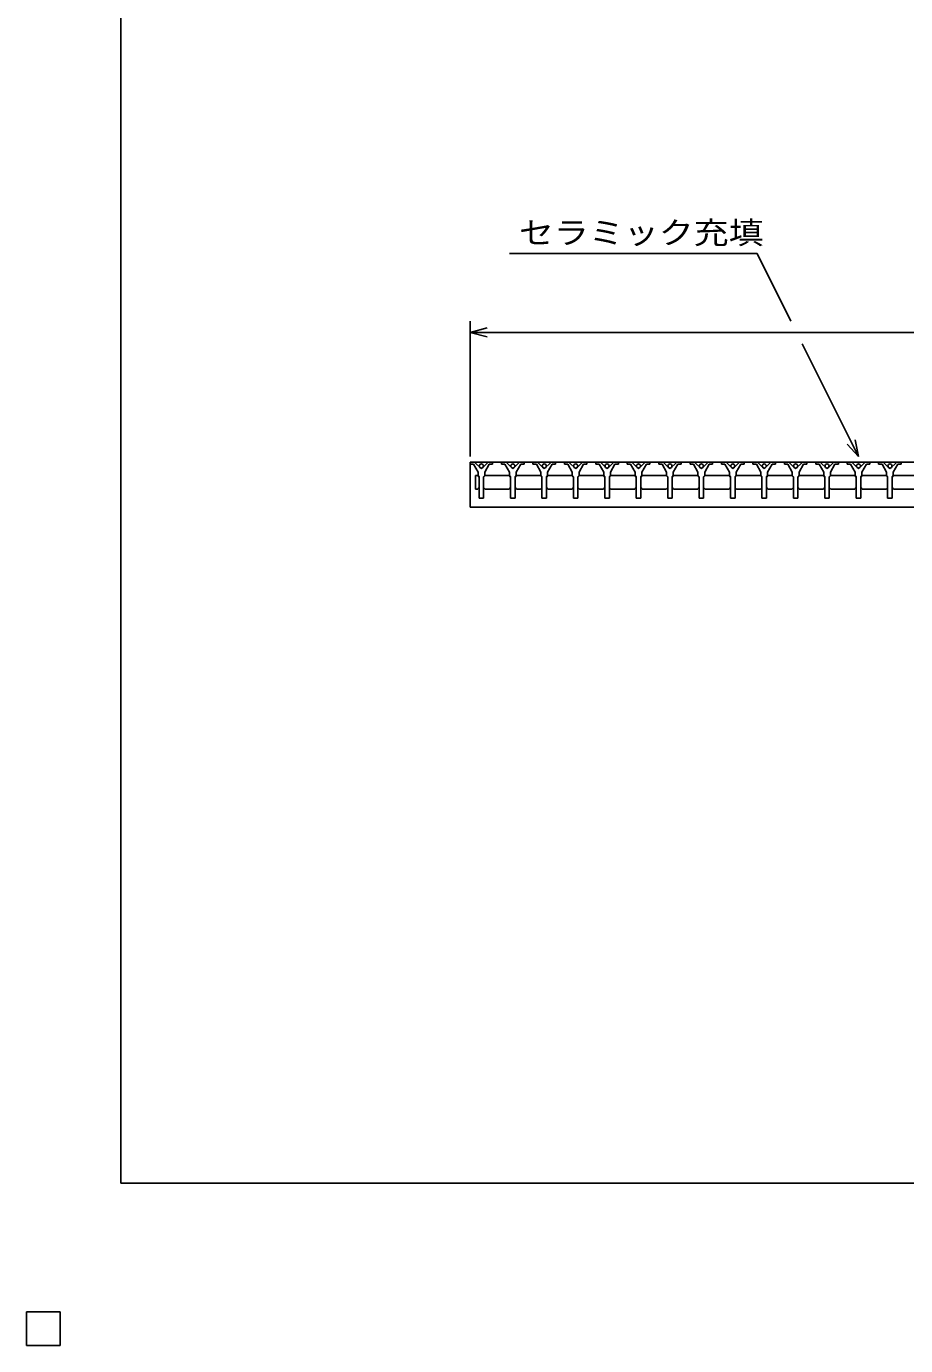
# Model space of a CAD drawing. Units: millimetres, scale not verified. Extents: x -1820 to 1724, y -1285 to 1059.
# Drawn here: x -1820 to -1039, y -1285 to -114 of the extents above; entities that cross this region are included whole.
import ezdxf
from ezdxf.enums import TextEntityAlignment as Align

# ---------------------------------------------------------------- set-up
doc = ezdxf.new("R2010")
doc.units = ezdxf.units.MM
doc.header["$LTSCALE"] = 10
for name, color, linetype, lineweight in [('0_2', 150, 'Continuous', 25), ('16', 3, 'Continuous', 25), ('22', 2, 'Continuous', 25)]:
    doc.layers.add(name, color=color, linetype=linetype, lineweight=lineweight)
doc.styles.add('ベクトル', font='')
doc.styles.get('ベクトル').set_extended_font_data('ベクトル')

msp = doc.modelspace()

# ---------------------------------------------------------------- linework, layer by layer
at = {"layer": '0_2'}
for p, q in [((-1736, -1141), (-1736, 1059)), ((1724, -1141), (-1736, -1141))]:
    msp.add_line(p, q, dxfattribs=at)
at = {"layer": '16'}
for p, q in [((-1426, -501), (-1426, -503)), ((-1422, -501), (-1426, -501)), ((-1426, -501), (-430, -501)), ((-1426, -501), (-1426, -541)), ((-1426, -503), (-1423, -503)), ((-1423, -503), (-1419, -510)), ((-1416, -507), (-1422, -501)), ((-1410, -501), (-1416, -507)), ((-1413, -510), (-1409, -503)), ((-1406, -501), (-1410, -501)), ((-1409, -503), (-1406, -503)), ((-1406, -503), (-1406, -501)), ((-1398.1, -501), (-1398.1, -503)), ((-1394.1, -501), (-1398.1, -501)), ((-1398.1, -503), (-1395.1, -503)), ((-1395.1, -503), (-1391.1, -510)), ((-1388.1, -507), (-1394.1, -501)), ((-1382.1, -501), (-1388.1, -507)), ((-1385.1, -510), (-1381.1, -503)), ((-1378.1, -501), (-1382.1, -501)), ((-1381.1, -503), (-1378.1, -503)), ((-1378.1, -503), (-1378.1, -501)), ((-1370.2, -501), (-1370.2, -503)), ((-1366.2, -501), (-1370.2, -501)), ((-1370.2, -503), (-1367.2, -503)), ((-1367.2, -503), (-1363.2, -510)), ((-1360.2, -507), (-1366.2, -501)), ((-1354.2, -501), (-1360.2, -507)), ((-1357.2, -510), (-1353.2, -503)), ((-1350.2, -501), (-1354.2, -501)), ((-1353.2, -503), (-1350.2, -503)), ((-1350.2, -503), (-1350.2, -501)), ((-1342.3, -501), (-1342.3, -503)), ((-1338.3, -501), (-1342.3, -501)), ((-1342.3, -503), (-1339.3, -503)), ((-1339.3, -503), (-1335.3, -510)), ((-1332.3, -507), (-1338.3, -501)), ((-1326.3, -501), (-1332.3, -507)), ((-1329.3, -510), (-1325.3, -503)), ((-1322.3, -501), (-1326.3, -501)), ((-1325.3, -503), (-1322.3, -503)), ((-1322.3, -503), (-1322.3, -501)), ((-1314.4, -501), (-1314.4, -503)), ((-1310.4, -501), (-1314.4, -501)), ((-1314.4, -503), (-1311.4, -503)), ((-1311.4, -503), (-1307.4, -510)), ((-1304.4, -507), (-1310.4, -501)), ((-1298.4, -501), (-1304.4, -507)), ((-1301.4, -510), (-1297.4, -503)), ((-1294.4, -501), (-1298.4, -501)), ((-1297.4, -503), (-1294.4, -503)), ((-1294.4, -503), (-1294.4, -501)), ((-1286.5, -501), (-1286.5, -503)), ((-1282.5, -501), (-1286.5, -501)), ((-1286.5, -503), (-1283.5, -503)), ((-1283.5, -503), (-1279.5, -510)), ((-1276.5, -507), (-1282.5, -501)), ((-1270.5, -501), (-1276.5, -507)), ((-1273.5, -510), (-1269.5, -503)), ((-1266.5, -501), (-1270.5, -501)), ((-1269.5, -503), (-1266.5, -503)), ((-1266.5, -503), (-1266.5, -501)), ((-1258.6, -501), (-1258.6, -503)), ((-1254.6, -501), (-1258.6, -501)), ((-1258.6, -503), (-1255.6, -503)), ((-1255.6, -503), (-1251.6, -510)), ((-1248.6, -507), (-1254.6, -501)), ((-1242.6, -501), (-1248.6, -507)), ((-1245.6, -510), (-1241.6, -503)), ((-1238.6, -501), (-1242.6, -501)), ((-1241.6, -503), (-1238.6, -503)), ((-1238.6, -503), (-1238.6, -501)), ((-1230.7, -501), (-1230.7, -503)), ((-1226.7, -501), (-1230.7, -501)), ((-1230.7, -503), (-1227.7, -503)), ((-1227.7, -503), (-1223.7, -510)), ((-1220.7, -507), (-1226.7, -501)), ((-1214.7, -501), (-1220.7, -507)), ((-1217.7, -510), (-1213.7, -503)), ((-1210.7, -501), (-1214.7, -501)), ((-1213.7, -503), (-1210.7, -503)), ((-1210.7, -503), (-1210.7, -501)), ((-1202.8, -501), (-1202.8, -503)), ((-1198.8, -501), (-1202.8, -501)), ((-1202.8, -503), (-1199.8, -503)), ((-1199.8, -503), (-1195.8, -510)), ((-1192.8, -507), (-1198.8, -501)), ((-1186.8, -501), (-1192.8, -507)), ((-1189.8, -510), (-1185.8, -503)), ((-1182.8, -501), (-1186.8, -501)), ((-1185.8, -503), (-1182.8, -503)), ((-1182.8, -503), (-1182.8, -501)), ((-1174.9, -501), (-1174.9, -503)), ((-1170.9, -501), (-1174.9, -501)), ((-1174.9, -503), (-1171.9, -503)), ((-1171.9, -503), (-1167.9, -510)), ((-1164.9, -507), (-1170.9, -501)), ((-1158.9, -501), (-1164.9, -507)), ((-1161.9, -510), (-1157.9, -503)), ((-1154.9, -501), (-1158.9, -501)), ((-1157.9, -503), (-1154.9, -503)), ((-1154.9, -503), (-1154.9, -501)), ((-1147, -501), (-1147, -503)), ((-1143, -501), (-1147, -501)), ((-1147, -503), (-1144, -503)), ((-1144, -503), (-1140, -510)), ((-1137, -507), (-1143, -501)), ((-1131, -501), (-1137, -507)), ((-1134, -510), (-1130, -503)), ((-1127, -501), (-1131, -501)), ((-1130, -503), (-1127, -503)), ((-1127, -503), (-1127, -501)), ((-1119.1, -501), (-1119.1, -503)), ((-1115.1, -501), (-1119.1, -501)), ((-1119.1, -503), (-1116.1, -503)), ((-1116.1, -503), (-1112.1, -510)), ((-1109.1, -507), (-1115.1, -501)), ((-1103.1, -501), (-1109.1, -507)), ((-1106.1, -510), (-1102.1, -503)), ((-1099.1, -501), (-1103.1, -501)), ((-1102.1, -503), (-1099.1, -503)), ((-1099.1, -503), (-1099.1, -501)), ((-1091.2, -501), (-1091.2, -503)), ((-1087.2, -501), (-1091.2, -501)), ((-1091.2, -503), (-1088.2, -503)), ((-1088.2, -503), (-1084.2, -510)), ((-1081.2, -507), (-1087.2, -501)), ((-1075.2, -501), (-1081.2, -507)), ((-1078.2, -510), (-1074.2, -503)), ((-1071.2, -501), (-1075.2, -501)), ((-1074.2, -503), (-1071.2, -503)), ((-1071.2, -503), (-1071.2, -501)), ((-1063.3, -501), (-1063.3, -503)), ((-1059.3, -501), (-1063.3, -501)), ((-1063.3, -503), (-1060.3, -503)), ((-1060.3, -503), (-1056.3, -510)), ((-1053.3, -507), (-1059.3, -501)), ((-1047.3, -501), (-1053.3, -507)), ((-1050.3, -510), (-1046.3, -503)), ((-1043.3, -501), (-1047.3, -501)), ((-1046.3, -503), (-1043.3, -503)), ((-1043.3, -503), (-1043.3, -501)), ((-1419.25, -513), (-1421.25, -513)), ((-1421.25, -513), (-1421.25, -525)), ((-1418.25, -514), (-1419.25, -513)), ((-1419, -510), (-1419, -513)), ((-1419, -513), (-1418, -514)), ((-1418, -514), (-1418, -533)), ((-1414, -514), (-1413, -513)), ((-1414, -533), (-1414, -514)), ((-1413.75, -514), (-1412.75, -513)), ((-1413, -513), (-1413, -510)), ((-1412.75, -513), (-1391.35, -513)), ((-1391.35, -513), (-1390.35, -514)), ((-1391.1, -510), (-1391.1, -513)), ((-1391.1, -513), (-1390.1, -514)), ((-1390.1, -514), (-1390.1, -533)), ((-1386.1, -514), (-1385.1, -513)), ((-1386.1, -533), (-1386.1, -514)), ((-1385.85, -514), (-1384.85, -513)), ((-1385.1, -513), (-1385.1, -510)), ((-1384.85, -513), (-1363.45, -513)), ((-1363.45, -513), (-1362.45, -514)), ((-1363.2, -510), (-1363.2, -513)), ((-1363.2, -513), (-1362.2, -514)), ((-1362.2, -514), (-1362.2, -533)), ((-1358.2, -514), (-1357.2, -513)), ((-1358.2, -533), (-1358.2, -514)), ((-1357.95, -514), (-1356.95, -513)), ((-1357.2, -513), (-1357.2, -510)), ((-1356.95, -513), (-1335.55, -513)), ((-1335.55, -513), (-1334.55, -514)), ((-1335.3, -510), (-1335.3, -513)), ((-1335.3, -513), (-1334.3, -514)), ((-1334.3, -514), (-1334.3, -533)), ((-1330.3, -514), (-1329.3, -513)), ((-1330.3, -533), (-1330.3, -514)), ((-1330.05, -514), (-1329.05, -513)), ((-1329.3, -513), (-1329.3, -510)), ((-1329.05, -513), (-1307.65, -513)), ((-1307.65, -513), (-1306.65, -514)), ((-1307.4, -510), (-1307.4, -513)), ((-1307.4, -513), (-1306.4, -514)), ((-1306.4, -514), (-1306.4, -533)), ((-1302.4, -514), (-1301.4, -513)), ((-1302.4, -533), (-1302.4, -514)), ((-1302.15, -514), (-1301.15, -513)), ((-1301.4, -513), (-1301.4, -510)), ((-1301.15, -513), (-1279.75, -513)), ((-1279.75, -513), (-1278.75, -514)), ((-1279.5, -510), (-1279.5, -513)), ((-1279.5, -513), (-1278.5, -514)), ((-1278.5, -514), (-1278.5, -533)), ((-1274.5, -514), (-1273.5, -513)), ((-1274.5, -533), (-1274.5, -514)), ((-1274.25, -514), (-1273.25, -513)), ((-1273.5, -513), (-1273.5, -510)), ((-1273.25, -513), (-1251.85, -513)), ((-1251.85, -513), (-1250.85, -514)), ((-1251.6, -510), (-1251.6, -513)), ((-1251.6, -513), (-1250.6, -514)), ((-1250.6, -514), (-1250.6, -533)), ((-1246.6, -514), (-1245.6, -513)), ((-1246.6, -533), (-1246.6, -514)), ((-1246.35, -514), (-1245.35, -513)), ((-1245.6, -513), (-1245.6, -510)), ((-1245.35, -513), (-1223.95, -513)), ((-1223.95, -513), (-1222.95, -514)), ((-1223.7, -510), (-1223.7, -513)), ((-1223.7, -513), (-1222.7, -514)), ((-1222.7, -514), (-1222.7, -533)), ((-1218.7, -514), (-1217.7, -513)), ((-1218.7, -533), (-1218.7, -514)), ((-1218.45, -514), (-1217.45, -513)), ((-1217.7, -513), (-1217.7, -510)), ((-1217.45, -513), (-1196.05, -513)), ((-1196.05, -513), (-1195.05, -514)), ((-1195.8, -510), (-1195.8, -513)), ((-1195.8, -513), (-1194.8, -514)), ((-1194.8, -514), (-1194.8, -533)), ((-1190.8, -514), (-1189.8, -513)), ((-1190.8, -533), (-1190.8, -514)), ((-1190.55, -514), (-1189.55, -513)), ((-1189.8, -513), (-1189.8, -510)), ((-1189.55, -513), (-1168.15, -513)), ((-1168.15, -513), (-1167.15, -514)), ((-1167.9, -510), (-1167.9, -513)), ((-1167.9, -513), (-1166.9, -514)), ((-1166.9, -514), (-1166.9, -533)), ((-1162.9, -514), (-1161.9, -513)), ((-1162.9, -533), (-1162.9, -514)), ((-1162.65, -514), (-1161.65, -513)), ((-1161.9, -513), (-1161.9, -510)), ((-1161.65, -513), (-1140.25, -513)), ((-1140.25, -513), (-1139.25, -514)), ((-1140, -510), (-1140, -513)), ((-1140, -513), (-1139, -514)), ((-1139, -514), (-1139, -533)), ((-1135, -514), (-1134, -513)), ((-1135, -533), (-1135, -514)), ((-1134.75, -514), (-1133.75, -513)), ((-1134, -513), (-1134, -510)), ((-1133.75, -513), (-1112.35, -513)), ((-1112.35, -513), (-1111.35, -514)), ((-1112.1, -510), (-1112.1, -513)), ((-1112.1, -513), (-1111.1, -514)), ((-1111.1, -514), (-1111.1, -533)), ((-1107.1, -514), (-1106.1, -513)), ((-1107.1, -533), (-1107.1, -514)), ((-1106.85, -514), (-1105.85, -513)), ((-1106.1, -513), (-1106.1, -510)), ((-1105.85, -513), (-1084.45, -513)), ((-1084.45, -513), (-1083.45, -514)), ((-1084.2, -510), (-1084.2, -513)), ((-1084.2, -513), (-1083.2, -514)), ((-1083.2, -514), (-1083.2, -533)), ((-1079.2, -514), (-1078.2, -513)), ((-1079.2, -533), (-1079.2, -514)), ((-1078.95, -514), (-1077.95, -513)), ((-1078.2, -513), (-1078.2, -510)), ((-1077.95, -513), (-1056.55, -513)), ((-1056.55, -513), (-1055.55, -514)), ((-1056.3, -510), (-1056.3, -513)), ((-1056.3, -513), (-1055.3, -514)), ((-1055.3, -514), (-1055.3, -533)), ((-1051.3, -514), (-1050.3, -513)), ((-1051.3, -533), (-1051.3, -514)), ((-1051.05, -514), (-1050.05, -513)), ((-1050.3, -513), (-1050.3, -510)), ((-1050.05, -513), (-1028.65, -513)), ((-1421.25, -525), (-1419.25, -525)), ((-1419.25, -525), (-1418.25, -524)), ((-1412.75, -525), (-1413.75, -524)), ((-1391.35, -525), (-1412.75, -525)), ((-1390.35, -524), (-1391.35, -525)), ((-1384.85, -525), (-1385.85, -524)), ((-1363.45, -525), (-1384.85, -525)), ((-1362.45, -524), (-1363.45, -525)), ((-1356.95, -525), (-1357.95, -524)), ((-1335.55, -525), (-1356.95, -525)), ((-1334.55, -524), (-1335.55, -525)), ((-1329.05, -525), (-1330.05, -524)), ((-1307.65, -525), (-1329.05, -525)), ((-1306.65, -524), (-1307.65, -525)), ((-1301.15, -525), (-1302.15, -524)), ((-1279.75, -525), (-1301.15, -525)), ((-1278.75, -524), (-1279.75, -525)), ((-1273.25, -525), (-1274.25, -524)), ((-1251.85, -525), (-1273.25, -525)), ((-1250.85, -524), (-1251.85, -525)), ((-1245.35, -525), (-1246.35, -524)), ((-1223.95, -525), (-1245.35, -525)), ((-1222.95, -524), (-1223.95, -525)), ((-1217.45, -525), (-1218.45, -524)), ((-1196.05, -525), (-1217.45, -525)), ((-1195.05, -524), (-1196.05, -525)), ((-1189.55, -525), (-1190.55, -524)), ((-1168.15, -525), (-1189.55, -525)), ((-1167.15, -524), (-1168.15, -525)), ((-1161.65, -525), (-1162.65, -524)), ((-1140.25, -525), (-1161.65, -525)), ((-1139.25, -524), (-1140.25, -525)), ((-1133.75, -525), (-1134.75, -524)), ((-1112.35, -525), (-1133.75, -525)), ((-1111.35, -524), (-1112.35, -525)), ((-1105.85, -525), (-1106.85, -524)), ((-1084.45, -525), (-1105.85, -525)), ((-1083.45, -524), (-1084.45, -525)), ((-1077.95, -525), (-1078.95, -524)), ((-1056.55, -525), (-1077.95, -525)), ((-1055.55, -524), (-1056.55, -525)), ((-1050.05, -525), (-1051.05, -524)), ((-1028.65, -525), (-1050.05, -525)), ((-1418, -533), (-1414, -533)), ((-1390.1, -533), (-1386.1, -533)), ((-1362.2, -533), (-1358.2, -533)), ((-1334.3, -533), (-1330.3, -533)), ((-1306.4, -533), (-1302.4, -533)), ((-1278.5, -533), (-1274.5, -533)), ((-1250.6, -533), (-1246.6, -533)), ((-1222.7, -533), (-1218.7, -533)), ((-1194.8, -533), (-1190.8, -533)), ((-1166.9, -533), (-1162.9, -533)), ((-1139, -533), (-1135, -533)), ((-1111.1, -533), (-1107.1, -533)), ((-1083.2, -533), (-1079.2, -533)), ((-1055.3, -533), (-1051.3, -533)), ((-1426, -541), (-430, -541)), ((-1820, -1255), (-1790, -1255)), ((-1820, -1285), (-1820, -1255)), ((-1820, -1255), (-1790, -1255)), ((-1820, -1285), (-1820, -1255)), ((-1820, -1255), (-1790, -1255)), ((-1820, -1285), (-1820, -1255)), ((-1820, -1255), (-1790, -1255)), ((-1820, -1285), (-1820, -1255)), ((-1820, -1255), (-1790, -1255)), ((-1820, -1285), (-1820, -1255)), ((-1790, -1285), (-1790, -1255)), ((-1790, -1285), (-1790, -1255)), ((-1790, -1285), (-1790, -1255)), ((-1790, -1285), (-1790, -1255)), ((-1790, -1285), (-1790, -1255)), ((-1820, -1285), (-1790, -1285)), ((-1820, -1285), (-1790, -1285)), ((-1820, -1285), (-1790, -1285)), ((-1820, -1285), (-1790, -1285)), ((-1820, -1285), (-1790, -1285))]:
    msp.add_line(p, q, dxfattribs=at)
for centre in [(-1416, -504.5), (-1388.1, -504.5), (-1360.2, -504.5), (-1332.3, -504.5), (-1304.4, -504.5), (-1276.5, -504.5), (-1248.6, -504.5), (-1220.7, -504.5), (-1192.8, -504.5), (-1164.9, -504.5), (-1137, -504.5), (-1109.1, -504.5), (-1081.2, -504.5), (-1053.3, -504.5)]:
    msp.add_circle(centre, 1.8, dxfattribs=at)
at = {"layer": '22', "color": 4}
for p, q in [((-1391.2, -316), (-1171.2, -316)), ((-1141.2, -376), (-1171.2, -316)), ((-1426, -496), (-1426, -376)), ((-1426, -386), (-1411, -382)), ((-1411, -390), (-1426, -386)), ((-1426, -386), (-430, -386)), ((-1081.2, -496), (-1131.2, -396)), ((-1081.2, -496), (-1091.2, -485)), ((-1081.2, -496), (-1084.2, -481.4)), ((-1790, -1255), (-1820, -1255)), ((-1820, -1255), (-1820, -1285)), ((-1790, -1255), (-1820, -1255)), ((-1820, -1255), (-1820, -1285)), ((-1790, -1255), (-1820, -1255)), ((-1820, -1255), (-1820, -1285)), ((-1790, -1285), (-1790, -1255)), ((-1790, -1285), (-1790, -1255)), ((-1790, -1285), (-1790, -1255)), ((-1820, -1285), (-1790, -1285)), ((-1820, -1285), (-1790, -1285)), ((-1820, -1285), (-1790, -1285))]:
    msp.add_line(p, q, dxfattribs=at)
at = {"layer": '22'}
for p, q in [((-1790, -1255), (-1820, -1255)), ((-1820, -1255), (-1820, -1285)), ((-1790, -1255), (-1820, -1255)), ((-1820, -1255), (-1820, -1285)), ((-1790, -1255), (-1820, -1255)), ((-1820, -1255), (-1820, -1285)), ((-1790, -1285), (-1790, -1255)), ((-1790, -1285), (-1790, -1255)), ((-1790, -1285), (-1790, -1255)), ((-1820, -1285), (-1790, -1285)), ((-1820, -1285), (-1790, -1285)), ((-1820, -1285), (-1790, -1285))]:
    msp.add_line(p, q, dxfattribs=at)

# ---------------------------------------------------------------- texts
at = {"layer": '22', "style": 'ベクトル', "width": 1.15}
msp.add_text('セラミック充填', height=19.79, dxfattribs=at).set_placement((-1382.7, -297.5), align=Align.MIDDLE_LEFT)

doc.saveas('drawing.dxf')
